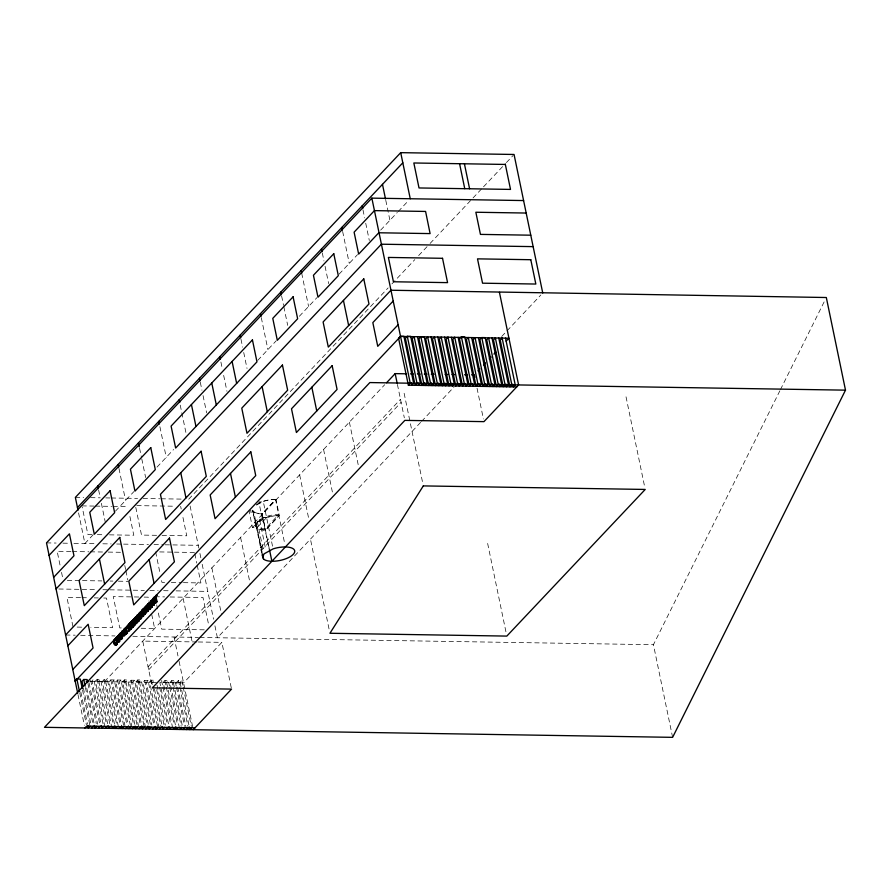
<?xml version="1.0" encoding="UTF-8"?>
<svg xmlns="http://www.w3.org/2000/svg" width="890" height="890" viewBox="0 0 890 890"><rect width="100%" height="100%" fill="white"/><g stroke="black" fill="none" stroke-linecap="round" stroke-linejoin="round"><path stroke-width="0.67" stroke-dasharray="4.45 3.34" d="M256.075 523.365L255.897 525.122L256.821 526.635A16.387 6.486 -11.7 0 0 265.175 528.905L278.704 514.576A16.387 6.486 -11.7 0 0 266.388 516.511L259.569 519.66L256.075 523.365L262.494 554.381M672.618 737.343L653.438 644.705L779.84 390.844M780.463 389.598L825.075 300.008M93.228 534.69L84.906 543.512L78.287 511.55M115.411 511.183L133.889 491.603M156.996 467.117L173.639 449.483M257.744 360.361L276.234 340.77M299.34 316.284L316.907 297.672M339.09 274.165L357.569 254.585M380.675 230.098L397.318 212.465M398.242 211.486L408.41 200.717M188.702 499.223L388.118 287.926M391.934 283.877L414.829 259.613M418.645 255.575L429.147 244.45M430.093 243.437L472.078 198.96M473.035 197.947L482.569 187.835M483.526 186.822L505.476 163.571M506.421 162.559L513.107 155.483M251.002 510.181L249.267 512.028L252.493 527.636L257.043 527.714L266.611 517.58A16.387 6.486 -11.7 0 1 278.937 515.722L265.42 530.051A16.387 6.486 -11.7 0 1 257.065 527.792L256.142 526.268L257.555 522.653L266.622 517.657L262.06 517.513L252.493 527.636M104.942 726.952L95.453 681.15L97.199 679.304L100.592 679.359L109.793 723.793M95.453 681.15L98.846 681.206L100.592 679.359M111.984 728.387L102.294 681.551L104.03 679.704L107.423 679.76L116.568 723.915M269.214 548.385L262.049 513.797L275.566 499.479L284.867 544.369M255.864 526.324L252.493 510.081A16.676 6.597 -11.7 0 0 258.322 513.619L262.172 513.942L275.956 499.346L279.315 515.588L265.531 530.195L261.682 529.861A16.676 6.597 -11.7 0 1 257.31 522.653A16.676 6.597 -11.7 0 1 274.966 515.788L279.315 515.588M104.453 681.673L384.68 384.747M102.294 681.551L105.676 681.606L107.423 679.76M123.621 725.372L114.209 679.96L110.827 679.904L109.081 681.751L118.759 728.498M114.209 679.96L112.463 681.807L121.596 725.884M130.385 725.472L120.984 680.06L117.602 680.005L115.856 681.862L125.535 728.61M120.984 680.06L119.238 681.918L128.917 728.665M132.032 727.386L122.586 681.773L124.333 679.915L127.715 679.971L137.16 725.584M122.586 681.773L125.968 681.818L127.715 679.971M143.935 725.695L134.524 680.283L131.142 680.227L129.395 682.074L138.796 727.486M134.524 680.283L132.777 682.129L141.911 726.207M148.063 666.766L400.489 399.287M145.571 727.597L136.081 681.785L137.828 679.938L141.221 679.993L150.699 725.795M148.697 669.803L401.112 402.336M136.081 681.785L139.474 681.84L141.221 679.993M157.474 725.906L148.085 680.539L144.692 680.494L142.945 682.341L151.79 725.039M148.085 680.539L146.338 682.396L155.172 725.094M149.642 682.052L151.389 680.205L154.771 680.249L153.024 682.107L149.642 682.052L159.11 727.809M172.66 728.031L163.204 682.396L164.95 680.539L168.344 680.594L169.456 685.968M163.204 682.396L166.597 682.452L168.344 680.594M179.435 728.142L169.979 682.497L171.726 680.65L175.108 680.705L176.22 686.068M169.979 682.497L173.361 682.552L175.108 680.705M420.614 422.394L217.394 637.741L214.646 624.502M421.571 421.393L454.011 387.017M501.715 336.464L540.831 295.013M186.477 729.577L176.687 682.296L178.434 680.45L181.816 680.505L182.94 685.901M176.687 682.296L180.069 682.352L181.816 680.505M231.267 687.77L221.866 642.357L183.574 682.942L159.866 682.563L169 726.64M275.956 499.346L271.606 499.546A16.676 6.597 -11.7 0 0 259.368 502.794M75.361 497.41L83.649 497.543M90.569 497.655L100.236 497.81M105.765 497.899L109.915 497.966M111.295 497.988L137.561 498.411M143.09 498.5L159.677 498.756M161.057 498.778L181.794 499.112M272.529 546.171L263.373 501.971L258.823 501.893L262.06 517.513M136.782 505.62L175.163 506.232M81.969 505.887L94.117 506.076M95.464 506.099L111.662 506.366M113.019 506.388L127.871 506.621M250.402 512.039L253.817 512.095L262.405 553.58M156.595 535.313L141.521 535.079L135.413 505.598M162.08 535.402L186.755 535.802L182.316 514.364M91.937 534.567L87.888 534.501L82.236 507.189M97.344 534.645L104.097 534.757M109.492 534.846L133.789 535.235L129.484 514.42M46.502 542.889L56.103 543.045M62.956 543.156L68.441 543.245M73.937 543.334L95.964 543.679M102.873 543.79L111.172 543.923M116.701 544.013L122.23 544.101M123.61 544.124L148.485 544.524M154.014 544.613L163.693 544.769M165.073 544.791L198.248 545.314M159.644 551.922L173.083 552.134M174.429 552.156L194.576 552.479M70.966 551.5L57.16 551.277L60.442 567.108M72.346 551.522L88.922 551.789M90.302 551.811L102.728 552.011M108.246 552.089L120.673 552.289M67.317 580.369L81.124 580.591M82.503 580.614L101.838 580.914M110.115 581.048L112.874 581.092M118.403 581.181L128.071 581.337M164.606 582.36L161.924 582.316L161.368 579.668M171.325 582.472L182.072 582.639M183.418 582.661L200.895 582.939L197.046 564.394M58.807 589.002L97.433 589.625M102.951 589.714L108.469 589.803M109.848 589.825L144.336 590.37M149.854 590.459L158.131 590.593M163.649 590.682L170.546 590.793M176.064 590.871L207.793 591.383M155.005 596.745L164.606 596.89M170.09 596.979L203.009 597.502L208.872 625.859M138.751 597.012L113.264 596.611L119.75 627.917L122.431 627.962M144.124 597.101L148.152 597.168L148.997 601.251M80.567 597.657L66.928 597.435L73.058 627.027M81.936 597.68L88.755 597.791M94.207 597.869L98.3 597.935M103.752 598.024L106.477 598.069L112.607 627.661L90.791 627.317M77.152 627.094L83.972 627.205M141.21 628.262L154.626 628.473L151.534 613.499M204.233 629.82L161.713 629.141L157.797 610.24M132.866 636.272L198.437 637.44M199.794 637.462L653.438 644.705M196.879 641.957L142.756 641.1L151.901 685.267M198.27 641.979L221.866 642.357M89.89 681.44L156.484 682.508M65.582 635.004L75.194 635.182M80.678 635.282L115.01 635.938M626.026 396.818L644.66 486.763M477.051 388.24L483.415 418.968M487.642 543.456L506.265 633.402M385.782 200.328L389.92 220.297M404.127 393.269L423.039 484.561M362.975 209.895L364.622 217.883M365.723 223.212L369.317 240.511M397.407 384.435L404.316 417.799M342.639 231.445L349.258 263.396M322.302 252.983L323.96 260.97M325.061 266.299L328.644 283.61M349.381 422.149L358.792 467.606M301.688 273.208L308.585 306.494M323.582 449.483L332.726 493.661M281.629 296.081L283.565 305.404M283.843 306.727L287.693 325.373M299.652 474.848L308.797 519.015M310.755 540.63L329.378 630.576M261.293 317.63L267.912 349.581M240.968 339.179L242.614 347.167M243.715 352.484L247.031 368.471M262.172 513.942L265.531 530.195M262.661 517.958L269.08 548.974M259.569 519.66L265.709 549.319M257.321 521.507L263.462 551.166M261.76 553.413L252.771 510.014A16.387 6.486 -11.7 0 0 262.049 513.797M220.909 362.052L222.278 368.716M223.657 375.369L226.972 391.344M240.578 537.438L250.268 584.185M200.294 382.266L201.952 390.254M203.054 395.583L206.636 412.893M180.236 405.15L186.299 434.442M211.864 567.865L221.543 614.623M190.104 505.998L198.815 548.029M199.939 553.447L201.051 558.864M202.175 564.282L213.556 619.195M194.854 553.803L196.779 563.07M180.648 506.321L181.204 509.002M159.9 426.699L166.241 457.315M183.129 598.314L192.807 645.072M139.563 448.237L141.499 457.56M141.777 458.895L145.626 477.53M174.062 637.051L177.978 655.952M179.101 661.348L193.252 729.689M155.617 551.856L160.278 574.373M183.218 687.258L191.328 726.429M180.069 682.352L189.314 726.963M178.434 680.45L179.546 685.856M179.836 687.202L187.946 726.385M176.498 687.414L184.564 726.34M173.361 682.552L183.095 729.522M156.685 604.844L157.519 608.894M171.726 680.65L172.838 686.012M173.116 687.358L181.171 726.285M169.734 687.303L177.511 724.883M166.597 682.452L175.764 726.752M164.95 680.539L166.063 685.912M166.341 687.258L174.129 724.827M118.96 468.463L125.568 500.414M161.568 680.494L162.681 685.867M162.959 687.202L170.735 724.783M159.577 687.147L167.353 724.727M157.041 685.178L165.329 725.25M156.718 689.672L164.249 726.006M154.482 689.127L161.947 725.194M151.389 680.205L152.502 685.578M152.78 686.924L160.856 725.951M124.789 565.506L125.612 569.466M125.879 570.779L127.793 580.013M144.692 680.494L154.092 725.862M139.474 681.84L148.686 726.318M98.623 490.001L100.003 496.665M101.382 503.317L105.242 521.963M137.828 679.938L147.317 725.739M131.142 680.227L140.542 725.639M125.968 681.818L135.135 726.095M124.333 679.915L133.767 725.528M117.602 680.005L127.003 725.428M110.827 679.904L120.228 725.317M105.676 681.606L114.821 725.773M104.03 679.704L113.453 725.205M98.846 681.206L108.046 725.662M97.199 679.304L106.411 723.737M103.017 723.67L93.773 679.026L92.026 680.872L101.282 725.561M90.669 680.327L99.636 723.626M89.045 682.764L97.622 724.171M87.954 683.553L96.254 723.603M86.764 688.07L94.229 724.115M85.407 687.503L93.139 724.883M61.532 572.381L62.901 578.978M83.382 688.015L90.847 724.06M82.514 689.85L89.757 724.816M80.823 691.953L87.454 724.004M79.733 692.72L86.374 724.772M77.986 694.567L84.35 725.283M256.442 504.563A16.387 6.486 -11.7 0 1 275.566 499.479M253.817 512.095A16.387 6.486 -11.7 0 1 252.893 510.582M256.554 505.12A16.387 6.486 -11.7 0 1 263.373 501.971"/><path stroke-width="1.33" d="M144.77 612.409L144.959 613.332C150.332 611.686 143.245 608.805 146.249 606.713L144.414 607.603A1.947 0.879 -89.1 0 0 144.158 608.582C146.027 610.618 145.014 612.999 146.205 612.442C148.129 609.316 141.621 609.016 146.672 606.001L147.362 606.012L148.363 610.863L147.673 610.852L146.672 606.001M262.606 557.496L264.03 553.88L273.085 548.885A16.387 6.486 -11.7 0 1 293.756 549.208A16.387 6.486 -11.7 0 1 284.199 559.343A16.387 6.486 -11.7 0 1 263.529 559.009L262.038 554.77M116.034 642.858C114.754 647.998 112.196 638.163 116.123 639.843C112.585 636.75 115.678 650.379 116.746 642.847C114.988 649.733 110.961 638.987 115.945 638.953M136.493 619.785L135.981 616.703L134.791 617.794L135.925 623.3L136.949 622.956L136.882 620.363L138.139 621.698L138.573 621.231L136.493 619.785L138.573 621.231M137.182 619.796L136.993 616.815L135.258 618.072L135.68 620.141L136.37 620.152L137.027 618.049M151.5 603.509L151.678 607.347L149.665 605.812L149.487 602.841L147.974 603.832L149.108 609.327L150.132 608.982L150.065 606.39L151.311 607.736L152.012 606.991L151.923 605.211L151.244 605.2L150.633 607.725L148.997 606.791L149.108 609.327M155.516 603.275L154.282 601.974L154.827 603.264L155.872 602.908L153.881 598.303L153.191 598.291L153.069 605.133L153.792 605.111L151.801 600.505L151.111 600.494L150.989 607.336L151.756 607.269L150.354 605.823L150.543 603.654L149.687 602.819L147.006 605.645L147.673 610.852M845.5 390.154L672.618 737.343L44.5 727.319L369.851 382.567L845.5 390.154L826.321 297.516L390.933 290.24L65.582 635.004M122.62 632.501L122.408 638.364L121.719 638.352C121.218 637.351 123.632 630.031 120.239 633.213L121.563 639.265L120.539 639.61L119.549 634.87L119.36 639.009L118.036 636.472L118.704 641.545L118.025 635.56L119.983 637.963L118.025 635.56M122.397 635.026L121.162 635.683L120.706 633.48L122.297 632.2M542.744 292.988L514.053 154.471L400.711 152.657L75.361 497.41L78.009 510.226M77.463 507.556L402.814 162.803M523.598 200.561L371.853 198.136L46.502 542.889L77.708 693.232M49.084 555.382L69.42 533.833L73.97 555.794L53.634 577.332M378.984 232.579L358.659 254.128L354.109 232.168L374.445 210.619L425.587 211.442L430.104 233.592L379.029 232.78M56.048 588.957L381.398 244.205L533.143 246.63M67.818 645.806L88.154 624.257L93.061 647.998L72.735 669.547M393.169 301.054L372.832 322.603L377.749 346.332L398.086 324.794M82.236 688.504L80.289 679.081L76.829 679.026L75.083 680.883L76.896 679.037L79.455 691.385M116.101 639.865C111.117 641.379 120.428 651.524 116.067 637.64L117.168 637.207L118.804 642.18L117.569 640.878L118.259 640.889M119.26 634.247L120.417 633.769L119.26 634.247L119.293 637.952M123.054 632.367C123.321 640.333 127.748 632.49 124.633 629.297L123.944 629.286C126.769 633.747 122.62 640.644 122.119 631.221L123.143 630.877L124.322 635.404L125.012 633.102M122.464 630.865C122.898 639.165 126.046 633.825 123.61 629.642L123.944 629.286M127.448 625.581L129.706 623.912L127.915 625.87L128.227 627.383L130.073 626.16L128.36 628.029L128.783 630.076L130.719 628.763L129.273 631.088L128.583 631.077L127.448 625.581L128.138 625.592L129.05 629.986M130.73 628.006L131.853 626.816L132.677 627.472L130.53 629.019L129.729 623.156L130.418 623.167L131.42 628.017L130.73 628.006L129.729 623.156M132.454 626.182L133.589 624.991L134.412 625.648L132.254 627.183L131.453 621.331L132.143 621.342L133.144 626.193L132.454 626.182L131.453 621.331M133.756 622.31L135.603 621.098L133.756 622.31L134.19 624.357L136.114 623.044L134.668 625.37L133.978 625.359L132.844 619.852L135.113 618.194L133.311 620.152L133.622 621.654L135.469 620.441L133.622 621.654M138.084 621.009L137.416 615.947L138.106 615.958L139.085 620.697L138.084 621.009L137.405 615.023L139.352 617.438L137.405 615.023M138.662 617.426L138.64 613.722L139.797 613.232L140.598 619.095L139.908 619.084L138.929 614.345L139.619 614.345L140.598 619.095M142.934 616.614L142.389 615.324L141.421 616.347L141.51 618.127L140.487 618.472L140.609 611.63L141.299 611.641L143.29 616.236L142.244 616.603L141.699 615.313M143.101 612.098L143.524 615.991L142.834 615.98L142.178 609.973L144.781 613.266L142.178 609.973M144.091 613.255L143.19 608.894L144.191 608.571L144.948 614.478L142.166 610.907L142.856 610.918M147.362 606.012L145.827 606.902L147.718 604.099L149.998 603.587M154.026 597.413L156.74 595.277L155.338 596.812L156.017 602.018L155.005 597.168L155.694 597.179L154.849 598.069L154.026 597.413L154.849 598.069M398.687 338.456L400.545 336.286L403.926 336.342L413.639 383.256L411.747 385.259L411.202 382.578M75.216 681.206L400.578 336.453L508.924 338.189L506.11 341.159M117.168 637.207L116.067 637.64M118.715 635.571L117.569 636.038M123.143 630.877L122.119 631.221M124.633 629.297L123.61 629.642M127.915 625.87L129.706 623.912M129.395 623.512L130.418 623.167M131.119 621.687L132.143 621.342M133.311 620.152L135.113 618.194M136.949 615.513L138.095 615.035M139.797 613.232L138.64 613.722M141.176 618.483L141.299 611.641M141.699 610.473L142.856 609.984M144.191 608.571L143.19 608.894M151.801 600.505L150.699 600.939M153.881 598.303L152.78 598.736M154.159 598.058L156.74 595.277M125.19 633.157C126.002 635.861 128.182 630.431 126.046 630.165C124.033 631.199 125.09 627.172 126.847 628.329L125.98 627.45L124.834 628.362A1.947 0.879 -89.1 0 0 124.578 629.341C124.044 631.522 128.761 631.778 125.212 633.135C129.506 632.668 125.167 631.322 125.267 629.352A1.947 0.879 -89.1 0 1 125.523 628.373L126.658 627.461M144.959 613.332C148.419 611.341 144.825 610.818 144.847 608.593A1.947 0.879 -89.1 0 1 145.103 607.614L146.427 607.581M115.411 639.854L115.255 638.942M120.706 633.48L122.375 633.135M135.258 618.072L136.526 617.515M147.006 605.645L148.541 604.755M126.847 628.329C123.387 629.364 131.13 632.979 125.379 634.081M128.227 627.383L130.073 626.16M135.68 620.141L136.404 618.583L135.591 617.716M148.441 604.099C148.218 609.194 150.877 603.097 148.763 603.754M121.162 635.683C122.119 635.293 122.242 632.356 120.984 633.191M128.36 628.029L130.207 626.816M116.568 641.178L118.036 640.366L117.113 638.186L117.258 641.189L116.568 641.178L116.423 638.174L117.347 640.355M128.583 631.077L136.27 622.944L135.814 620.753L136.882 620.363M140.698 615.613L142.166 614.801L140.542 612.609L140.698 615.613L141.388 615.624L141.232 612.62M148.864 606.179L150.099 605.545L150.154 603.865M151.2 604.477L152.668 603.665L151.745 601.484L151.89 604.488L151.2 604.477L151.055 601.473L151.979 603.654M153.28 602.274L154.749 601.462L153.136 599.27L153.28 602.274L153.97 602.285L153.825 599.281M116.601 641.901L117.291 641.913L117.046 644.048L116.356 644.037L116.601 641.901L118.036 640.366M137.416 615.947L138.74 618.472L138.929 614.345M140.487 618.472L140.731 616.336L142.166 614.801M151.244 605.2L152.668 603.665M152.891 604.188L152.201 604.177L152.746 605.467L153.325 602.997L154.749 601.462M119.36 639.009L120.25 638.798L120.239 634.881M138.74 618.472L139.63 618.272L139.619 614.345M152.746 605.467L154.092 604.788L154.003 603.008L154.971 601.985M125.868 633.168L126.069 634.092M145.459 612.42L145.648 613.344M118.114 642.168L119.16 641.812M120.539 639.61L121.563 639.265M136.192 620.352L137.449 621.687L137.883 621.231M139.908 619.084L140.931 618.739M142.244 616.603L143.29 616.236M142.834 615.98L143.835 615.658M144.269 614.467L145.326 614.078M154.827 603.264L155.872 602.908M417.966 382.689L418.522 385.37L420.414 383.368L410.679 336.364L407.297 336.309L405.406 338.311L414.862 383.968M87.687 682.218L87.131 679.548L83.749 679.493L82.002 681.34L83.104 686.68M118.704 641.545L119.705 641.223L118.971 637.663M148.363 610.863L147.696 605.656M156.017 602.018L157.041 601.673L156.028 596.823M420.881 336.732L418.99 338.734L428.68 385.537L430.571 383.534L420.881 336.732L424.263 336.787L433.953 383.579L432.062 385.581L431.517 382.911M386.583 382.722L395.171 373.622L406.274 373.8M84.906 727.964L86.653 726.106L194.999 727.842M398.575 338.289L408.365 385.203L410.257 383.201L371.853 198.136M90.035 726.162L88.288 728.009L87.732 725.339M91.67 728.065L93.417 726.218M415.141 385.314L417.032 383.312L407.297 336.309M472.134 383.534L472.701 386.238L474.581 384.235L464.78 336.909L461.398 336.854L459.507 338.856L469.03 384.825M96.81 726.273L95.063 728.12L94.507 725.45M98.445 728.176L100.192 726.329M421.905 385.426L423.796 383.423L414.117 336.676L412.226 338.667L421.637 384.091M103.574 726.385L101.827 728.231L101.282 725.561M105.22 728.287L106.967 726.429M110.349 726.485L108.602 728.343L108.046 725.662M111.984 728.387L113.731 726.54M435.455 385.637L437.346 383.635L427.656 336.887L425.776 338.89L435.177 384.302M492.459 383.879L493.016 386.56L494.907 384.558L485.184 337.61L481.79 337.555L479.899 339.557L489.344 385.159M117.124 726.596L115.377 728.443L114.821 725.773M118.759 728.498L120.506 726.652M442.23 385.748L444.11 383.746L434.431 336.999L432.54 339.001L441.952 384.413M123.888 726.707L122.153 728.554L121.596 725.884M125.535 728.61L127.281 726.763M448.994 385.859L450.885 383.857L441.206 337.11L439.315 339.112L448.716 384.524M128.917 728.665L130.663 726.807M132.31 728.721L134.045 726.863M137.438 726.919L135.692 728.765L135.135 726.095M139.074 728.821L140.82 726.974M478.03 370.919L479.899 368.938M483.648 364.967L485.517 362.986M489.266 359.015L491.135 357.035M493.939 354.053L495.819 352.073M144.213 727.03L142.467 728.877L141.911 726.207M145.849 728.932L147.595 727.086M469.308 386.182L471.199 384.18L461.398 336.854M150.977 727.141L149.231 728.988L148.686 726.318M152.624 729.044L154.37 727.186M157.753 727.241L156.006 729.099L155.45 726.429M159.388 729.144L161.135 727.297M482.858 386.394L484.75 384.391L475.06 337.644L473.168 339.646L482.58 385.059M164.528 727.352L162.781 729.199L162.225 726.529M166.163 729.255L167.91 727.408M489.622 386.505L491.514 384.502L481.79 337.555M171.292 727.464L169.545 729.31L169 726.64M172.938 729.366L174.685 727.519M496.397 386.616L498.289 384.614L488.61 337.866L486.719 339.869L496.119 385.281M178.067 727.564L176.32 729.422L175.764 726.752M179.702 729.477L181.449 727.62M183.095 729.522L184.842 727.675M186.477 729.577L188.224 727.731M191.606 727.786L189.859 729.633L189.314 726.963M193.252 729.689L231.545 689.105L152.435 687.848L404.85 420.38L483.96 421.637L518.603 384.936L499.424 292.298M526.19 213.044L475.85 212.243L480.444 234.393L530.774 235.194M410.435 373.867L413.216 373.911M417.377 373.978L420.158 374.022M424.319 374.089L427.089 374.134M431.261 374.201L434.031 374.245M445.134 374.423L447.915 374.468M452.076 374.534L454.857 374.579M464.569 374.734L467.339 374.779M471.511 374.846L474.281 374.89L474.837 377.56M408.365 385.203L516.712 386.939M156.874 595.922L156.05 595.265M156.351 601.662L157.041 601.673M153.325 602.997L154.003 603.008M147.974 603.832L148.663 603.843M153.414 604.777L154.092 604.788M149.665 605.812L150.354 605.823M145.682 606.246L146.505 606.913M149.375 606.379L150.065 606.39M148.997 606.791L149.676 606.802M151.333 606.98L152.012 606.991M150.633 607.725L151.311 607.736M149.442 608.971L150.132 608.982M148.007 610.495L148.697 610.507M140.197 612.064L140.887 612.075M140.731 616.336L141.421 616.347M134.791 617.794L135.48 617.805M140.82 618.116L141.51 618.127M138.94 618.261L139.63 618.272M135.247 618.85L134.423 618.183M132.844 619.852L133.533 619.863M138.395 620.686L139.085 620.697M135.814 620.753L136.504 620.764M137.449 621.687L138.139 621.698M136.27 622.944L136.949 622.956M136.248 623.701L135.425 623.033M134.19 624.357L134.868 624.368L134.446 622.321M129.851 624.569L129.028 623.901M134.412 625.648L133.589 624.991M132.677 627.472L131.853 626.816M130.852 629.419L130.029 628.752M120.239 633.213L120.929 633.224M121.296 636.306L121.986 636.317M121.719 638.352L122.408 638.364M119.56 638.786L120.25 638.798M119.026 641.212L119.705 641.223M116.234 643.704L117.38 643.692M86.23 681.384L88.766 681.428M138.106 615.958L139.418 618.483M119.171 637.329L120.05 639.02M153.191 598.291L155.183 602.897M151.111 600.494L153.102 605.1M140.609 611.63L142.6 616.236M116.479 637.196L118.47 641.801M153.136 599.27L154.059 601.451M140.542 612.609L141.477 614.79M505.531 338.133L515.221 384.88L513.33 386.883L512.774 384.213M464.413 163.782L469.586 188.769M498.767 338.022L508.446 384.769L506.555 386.772L505.998 384.102M459.585 163.715L464.758 188.691M491.992 337.911L501.671 384.669L499.78 386.672L499.234 383.991M478.453 337.699L488.132 384.447L486.24 386.449L485.684 383.779M471.678 337.588L481.357 384.335L479.465 386.338L478.92 383.668M458.139 337.377L467.817 384.124L465.926 386.127L465.37 383.457M451.364 337.266L461.042 384.013L459.151 386.015L458.606 383.345M444.588 337.154L454.267 383.913L452.387 385.915L451.831 383.234M400.711 152.657L410.257 198.748M437.813 337.054L447.503 383.801L445.612 385.804L445.056 383.134M431.049 336.943L440.728 383.69L438.837 385.693L438.281 383.023M417.499 336.732L427.189 383.479L425.298 385.481L424.741 382.811M382.478 184.352L385.515 198.993M362.141 205.902L362.697 208.56M395.171 373.622L397.129 383.078M341.805 227.451L342.361 230.11M343.44 300.42L348.646 325.551M321.479 248.989L322.024 251.659M301.143 270.538L301.688 273.208M311.834 387.239L316.751 410.98M280.806 292.087L281.351 294.746M260.47 313.636L261.026 316.295M262.105 386.605L267.312 411.736M240.133 335.185L240.689 337.844M232.101 361.451L236.651 383.412M269.481 549.675L271.884 561.279M262.684 554.937L263.529 559.009M219.797 356.723L220.353 359.393M211.764 383L216.315 404.961M230.488 473.424L235.405 497.165M199.471 378.272L200.016 380.942M191.428 404.55L195.978 426.51M179.135 399.821L179.68 402.48M180.77 472.79L185.977 497.922M158.798 421.37L159.343 424.029M138.462 442.92L139.285 446.914M149.153 559.621L154.07 583.351M155.95 598.392L156.696 602.029M149.119 604.11L149.553 606.19M148.886 604.944L149.798 609.339M147.718 604.099L147.851 604.744M118.125 464.469L118.682 467.128M145.56 606.702L145.738 607.57M144.325 611.085L144.781 613.266M143.501 608.56L144.636 614.067M142.389 610.484L143.524 615.991M142.166 610.907L143.145 615.646M139.107 613.221L140.242 618.728M137.627 615.524L138.773 621.02M135.948 618.083L136.37 620.152M134.779 620.43L134.913 621.087M134.001 620.163L134.312 621.665M133.756 620.964L134.668 625.37M131.809 621.698L132.944 627.194M130.085 623.523L131.219 629.03M129.384 626.148L129.517 626.805M128.605 625.881L128.917 627.394M129.05 628.04L129.473 630.087M97.789 486.007L98.345 488.677M125.98 627.45L126.158 628.318M121.396 633.491L121.852 635.694M121.162 634.325L122.075 638.72M119.727 633.758L120.873 639.254M118.481 637.151L119.394 641.556M99.424 558.987L104.631 584.118M83.749 679.493L85.129 686.168M153.647 602.586L153.759 605.144M116.812 638.931L117.046 644.048M423.317 485.907L329.934 633.268L506.822 636.094L645.217 489.444L423.317 485.907M110.093 490.735L89.757 512.284L94.307 534.245L114.643 512.696L110.093 490.735M150.766 447.637L130.429 469.186L134.969 491.147L155.305 469.597L150.766 447.637M252.437 339.902L171.091 426.099L175.642 448.048L256.976 361.863L252.437 339.902M293.099 296.815L272.774 318.364L277.313 340.314L297.649 318.765L293.099 296.815M333.772 253.717L313.436 275.266L317.986 297.227L338.322 275.678L333.772 253.717M119.761 537.438L79.099 580.525L84.294 605.667L124.967 562.569L119.761 537.438M201.095 451.241L160.434 494.339L165.64 519.471L206.302 476.384L201.095 451.241M282.442 365.056L241.768 408.154L246.975 433.285L287.648 390.187L282.442 365.056M363.776 278.87L323.103 321.969L328.31 347.1L368.983 304.002L363.776 278.87M169.489 538.072L128.816 581.159L133.734 604.9L174.407 561.812L169.489 538.072M250.824 451.886L210.162 494.974L215.069 518.714L255.742 475.616L250.824 451.886M332.159 365.69L291.497 408.788L296.415 432.529L337.076 389.431L332.159 365.69M447.982 337.21L446.09 339.212L455.769 385.96L457.66 383.957L447.982 337.21M454.745 337.321L452.854 339.324L462.544 386.071L464.424 384.068L454.745 337.321M468.296 337.532L466.405 339.535L476.083 386.293L477.974 384.291L468.296 337.532M495.374 337.966L493.494 339.969L503.173 386.716L505.064 384.714L495.374 337.966M502.149 338.078L500.258 340.08L509.937 386.827L511.828 384.825L502.149 338.078M505.342 164.439L413.839 162.981L419.012 187.957L510.515 189.414L505.342 164.439M442.53 258.3L388.385 257.433L393.425 281.763L447.57 282.631L442.53 258.3M530.796 259.713L477.507 258.857L482.547 283.187L535.836 284.043L530.796 259.713"/></g></svg>
